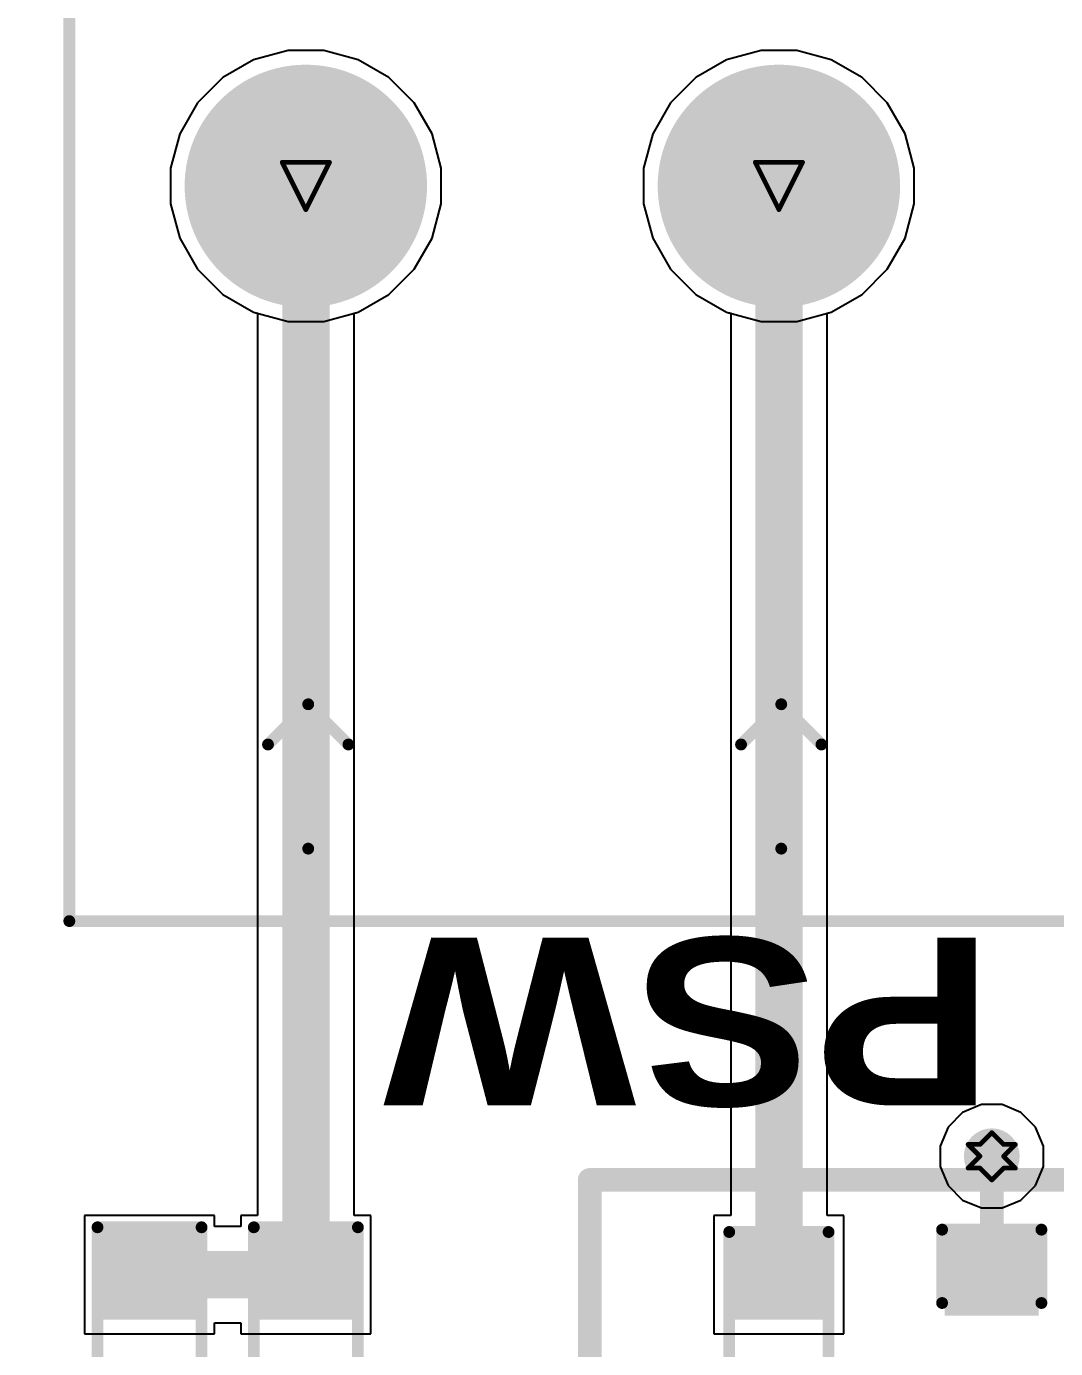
# Model space of a CAD drawing. Header units: inches. Extents: x 24 to 500, y 68 to 269.
# Drawn here: x 262.18 to 273.23, y 161.13 to 175.32 of the extents above; entities that cross this region are included whole.
import ezdxf

# ---------------------------------------------------------------- set-up
doc = ezdxf.new("R2010")
doc.units = ezdxf.units.IN
for name, color, linetype in [('Bottom Layer', 5, 'Continuous'), ('Bottom Solder', 6, 'Continuous'), ('Drill Drawing', 1, 'Continuous'), ('Layer 1', 16, 'Continuous'), ('Layer 2', 76, 'Continuous'), ('Multi-Layer', 9, 'Continuous'), ('Pad Holes', 156, 'Continuous'), ('Top Layer', 1, 'Continuous'), ('Top Overlay', 2, 'Continuous'), ('Top Paste', 8, 'Continuous'), ('Top Solder', 216, 'Continuous'), ('Via Holes', 16, 'Continuous')]:
    doc.layers.add(name, color=color, linetype=linetype)
doc.styles.add('Arial Black_Bold', font='', dxfattribs={"height": 0.2})
doc.styles.get('Arial Black_Bold').set_extended_font_data('Arial Black', bold=True)

# ---------------------------------------------------------------- blocks, each defined once
blk = doc.blocks.new('S______B______82')
at = {"layer": 'Top Layer'}
for points in [[(-1.14299238, -0.44447968), (-1.14299238, 0.4445203199999999), (-0.3809923800000001, 0.4445203200000001), (-0.3809923799999999, -0.4444796799999999)], [(0.3810127000000001, -0.44447968), (0.3810126999999999, 0.4445203199999999), (1.1430127, 0.4445203200000001), (1.1430127, -0.4444796799999999)]]:
    blk.add_hatch(color=1, dxfattribs=at).paths.add_polyline_path(points)
at = {"layer": 'Top Paste'}
for points in [[(-1.14299238, -0.44447968), (-1.14299238, 0.4445203199999999), (-0.3809923800000001, 0.4445203200000001), (-0.3809923799999999, -0.4444796799999999)], [(0.3810127000000001, -0.44447968), (0.3810126999999999, 0.4445203199999999), (1.1430127, 0.4445203200000001), (1.1430127, -0.4444796799999999)]]:
    blk.add_hatch(color=8, dxfattribs=at).paths.add_polyline_path(points)
at = {"layer": 'Top Solder'}
for points in [[(-1.24459238, -0.5460796800000001), (-1.24459238, 0.5461203199999999), (-0.2793923800000001, 0.5461203200000001), (-0.2793923799999999, -0.5460796799999998)], [(0.2794127000000001, -0.5460796800000001), (0.2794126999999999, 0.5461203199999999), (1.2446127, 0.5461203200000001), (1.2446127, -0.5460796799999998)]]:
    blk.add_hatch(color=216, dxfattribs=at).paths.add_polyline_path(points)
at = {"layer": 'Top Overlay'}
for points in [[(1.27000762, 0.55882032, 0.127, 0.127, 0), (-1.2699873, 0.55882032, 0.127, 0.127, 0)], [(-1.2699873, -0.55877968, 0.127, 0.127, 0), (-1.2699873, 0.55882032, 0.127, 0.127, 0)], [(1.27000762, -0.55877968, 0.127, 0.127, 0), (1.27000762, 0.55882032, 0.127, 0.127, 0)], [(1.27000762, -0.55877968, 0.127, 0.127, 0), (-1.2699873, -0.55877968, 0.127, 0.127, 0)]]:
    blk.add_lwpolyline(points, format="xyseb", dxfattribs=at)
for points in [[(-1.3017373, 0.55882032, 0.0635, 0.0635, 1), (-1.2382373, 0.55882032, 0.0635, 0.0635, 1)], [(-1.3017373, 0.55882032, 0.0635, 0.0635, 1), (-1.2382373, 0.55882032, 0.0635, 0.0635, 1)], [(1.23825762, 0.55882032, 0.0635, 0.0635, 1), (1.30175762, 0.55882032, 0.0635, 0.0635, 1)], [(1.23825762, 0.55882032, 0.0635, 0.0635, 1), (1.30175762, 0.55882032, 0.0635, 0.0635, 1)], [(-1.3017373, -0.55877968, 0.0635, 0.0635, 1), (-1.2382373, -0.55877968, 0.0635, 0.0635, 1)], [(-1.3017373, -0.55877968, 0.0635, 0.0635, 1), (-1.2382373, -0.55877968, 0.0635, 0.0635, 1)], [(1.23825762, -0.55877968, 0.0635, 0.0635, 1), (1.30175762, -0.55877968, 0.0635, 0.0635, 1)], [(1.23825762, -0.55877968, 0.0635, 0.0635, 1), (1.30175762, -0.55877968, 0.0635, 0.0635, 1)]]:
    blk.add_lwpolyline(points, format="xyseb", close=True, dxfattribs=at)
blk = doc.blocks.new('S______B______84')
at = {"layer": 'Top Layer'}
for points in [[(-1.14299238, -0.44447968), (-1.14299238, 0.4445203199999999), (-0.3809923800000001, 0.4445203200000001), (-0.3809923799999999, -0.4444796799999999)], [(0.38101016, -0.44447968), (0.3810101599999999, 0.4445203199999999), (1.14301016, 0.4445203200000001), (1.14301016, -0.4444796799999999)]]:
    blk.add_hatch(color=1, dxfattribs=at).paths.add_polyline_path(points)
at = {"layer": 'Top Paste'}
for points in [[(-1.14299238, -0.44447968), (-1.14299238, 0.4445203199999999), (-0.3809923800000001, 0.4445203200000001), (-0.3809923799999999, -0.4444796799999999)], [(0.38101016, -0.44447968), (0.3810101599999999, 0.4445203199999999), (1.14301016, 0.4445203200000001), (1.14301016, -0.4444796799999999)]]:
    blk.add_hatch(color=8, dxfattribs=at).paths.add_polyline_path(points)
at = {"layer": 'Top Solder'}
for points in [[(-1.24459238, -0.5460796800000001), (-1.24459238, 0.5461203199999999), (-0.2793923800000001, 0.5461203200000001), (-0.2793923799999999, -0.5460796799999998)], [(0.27941016, -0.5460796800000001), (0.2794101599999999, 0.5461203199999999), (1.24461016, 0.5461203200000001), (1.24461016, -0.5460796799999998)]]:
    blk.add_hatch(color=216, dxfattribs=at).paths.add_polyline_path(points)
at = {"layer": 'Top Overlay'}
for points in [[(1.27000762, 0.55882032, 0.127, 0.127, 0), (-1.26998984, 0.55882032, 0.127, 0.127, 0)], [(-1.26998984, -0.55877968, 0.127, 0.127, 0), (-1.26998984, 0.55882032, 0.127, 0.127, 0)], [(1.27000762, -0.55877968, 0.127, 0.127, 0), (1.27000762, 0.55882032, 0.127, 0.127, 0)], [(1.27000762, -0.55877968, 0.127, 0.127, 0), (-1.26998984, -0.55877968, 0.127, 0.127, 0)]]:
    blk.add_lwpolyline(points, format="xyseb", dxfattribs=at)
for points in [[(-1.30173984, 0.55882032, 0.0635, 0.0635, 1), (-1.23823984, 0.55882032, 0.0635, 0.0635, 1)], [(-1.30173984, 0.55882032, 0.0635, 0.0635, 1), (-1.23823984, 0.55882032, 0.0635, 0.0635, 1)], [(1.23825762, 0.55882032, 0.0635, 0.0635, 1), (1.30175762, 0.55882032, 0.0635, 0.0635, 1)], [(1.23825762, 0.55882032, 0.0635, 0.0635, 1), (1.30175762, 0.55882032, 0.0635, 0.0635, 1)], [(-1.30173984, -0.55877968, 0.0635, 0.0635, 1), (-1.23823984, -0.55877968, 0.0635, 0.0635, 1)], [(-1.30173984, -0.55877968, 0.0635, 0.0635, 1), (-1.23823984, -0.55877968, 0.0635, 0.0635, 1)], [(1.23825762, -0.55877968, 0.0635, 0.0635, 1), (1.30175762, -0.55877968, 0.0635, 0.0635, 1)], [(1.23825762, -0.55877968, 0.0635, 0.0635, 1), (1.30175762, -0.55877968, 0.0635, 0.0635, 1)]]:
    blk.add_lwpolyline(points, format="xyseb", close=True, dxfattribs=at)
blk = doc.blocks.new('R___0603_125')
at = {"layer": 'Top Layer'}
for points in [[(-0.38101016, 0.4444822199999999), (-0.38101016, -0.44451778), (-1.14301016, -0.44451778), (-1.14301016, 0.4444822199999999)], [(1.14298984, 0.4444822199999999), (1.14298984, -0.44451778), (0.38098984, -0.44451778), (0.38098984, 0.4444822199999999)]]:
    blk.add_hatch(color=1, dxfattribs=at).paths.add_polyline_path(points)
at = {"layer": 'Top Paste'}
for points in [[(-0.38101016, 0.4444822199999999), (-0.38101016, -0.44451778), (-1.14301016, -0.44451778), (-1.14301016, 0.4444822199999999)], [(1.14298984, 0.4444822199999999), (1.14298984, -0.44451778), (0.38098984, -0.44451778), (0.38098984, 0.4444822199999999)]]:
    blk.add_hatch(color=8, dxfattribs=at).paths.add_polyline_path(points)
at = {"layer": 'Top Solder'}
for points in [[(-0.27941016, 0.54608222), (-0.27941016, -0.54611778), (-1.24461016, -0.54611778), (-1.24461016, 0.54608222)], [(1.24458984, 0.54608222), (1.24458984, -0.54611778), (0.27938984, -0.54611778), (0.27938984, 0.54608222)]]:
    blk.add_hatch(color=216, dxfattribs=at).paths.add_polyline_path(points)
at = {"layer": 'Top Overlay'}
for points in [[(-1.21921016, 0.5333796799999999, 0.127, 0.127, 0), (-1.21921016, -0.53342032, 0.127, 0.127, 0)], [(-1.21921016, 0.5333796799999999, 0.127, 0.127, 0), (1.2191873, 0.5333771399999999, 0.127, 0.127, 0)], [(1.2191873, 0.5333771399999999, 0.127, 0.127, 0), (1.21918984, -0.53342032, 0.127, 0.127, 0)], [(-1.21921016, -0.53342032, 0.127, 0.127, 0), (1.21918984, -0.53342032, 0.127, 0.127, 0)]]:
    blk.add_lwpolyline(points, format="xyseb", dxfattribs=at)
for points in [[(-1.25096016, 0.5333796799999999, 0.0635, 0.0635, 1), (-1.18746016, 0.5333796799999999, 0.0635, 0.0635, 1)], [(-1.25096016, 0.5333796799999999, 0.0635, 0.0635, 1), (-1.18746016, 0.5333796799999999, 0.0635, 0.0635, 1)], [(1.1874373, 0.5333771399999999, 0.0635, 0.0635, 1), (1.2509373, 0.5333771399999999, 0.0635, 0.0635, 1)], [(1.1874373, 0.5333771399999999, 0.0635, 0.0635, 1), (1.2509373, 0.5333771399999999, 0.0635, 0.0635, 1)], [(-1.25096016, -0.53342032, 0.0635, 0.0635, 1), (-1.18746016, -0.53342032, 0.0635, 0.0635, 1)], [(-1.25096016, -0.53342032, 0.0635, 0.0635, 1), (-1.18746016, -0.53342032, 0.0635, 0.0635, 1)], [(1.18743984, -0.53342032, 0.0635, 0.0635, 1), (1.25093984, -0.53342032, 0.0635, 0.0635, 1)], [(1.18743984, -0.53342032, 0.0635, 0.0635, 1), (1.25093984, -0.53342032, 0.0635, 0.0635, 1)]]:
    blk.add_lwpolyline(points, format="xyseb", close=True, dxfattribs=at)
blk = doc.blocks.new('TB008A_508_04BE_185')
at = {"layer": 'Bottom Layer'}
blk.add_hatch(color=5, dxfattribs=at).paths.add_polyline_path([(-1.20000014, 1.20000014), (1.20000014, 1.20000014), (1.20000014, -1.20000014), (-1.20000014, -1.20000014)])
h = blk.add_hatch(color=5, dxfattribs=at)
edge = h.paths.add_edge_path()
edge.add_arc((5.07999746, 0), 1.20000014, 0, 360)
h = blk.add_hatch(color=5, dxfattribs=at)
edge = h.paths.add_edge_path()
edge.add_arc((10.16, 0), 1.20000014, 0, 360)
h = blk.add_hatch(color=5, dxfattribs=at)
edge = h.paths.add_edge_path()
edge.add_arc((15.24000254, 0), 1.20000014, 0, 360)
at = {"layer": 'Bottom Solder'}
blk.add_hatch(color=6, dxfattribs=at).paths.add_polyline_path([(-1.30160014, 1.30160014), (1.30160014, 1.30160014), (1.30160014, -1.30160014), (-1.30160014, -1.30160014)])
h = blk.add_hatch(color=6, dxfattribs=at)
edge = h.paths.add_edge_path()
edge.add_arc((5.07999746, 0), 1.30160014, 0, 360)
h = blk.add_hatch(color=6, dxfattribs=at)
edge = h.paths.add_edge_path()
edge.add_arc((10.16, 0), 1.30160014, 0, 360)
h = blk.add_hatch(color=6, dxfattribs=at)
edge = h.paths.add_edge_path()
edge.add_arc((15.24000254, 0), 1.30160014, 0, 360)
at = {"layer": 'Layer 1'}
h = blk.add_hatch(color=16, dxfattribs=at)
edge = h.paths.add_edge_path()
edge.add_arc((0, 0), 1.20000014, 0, 360)
h = blk.add_hatch(color=16, dxfattribs=at)
edge = h.paths.add_edge_path()
edge.add_arc((5.07999746, 0), 1.20000014, 0, 360)
h = blk.add_hatch(color=16, dxfattribs=at)
edge = h.paths.add_edge_path()
edge.add_arc((10.16, 0), 1.20000014, 0, 360)
h = blk.add_hatch(color=16, dxfattribs=at)
edge = h.paths.add_edge_path()
edge.add_arc((15.24000254, 0), 1.20000014, 0, 360)
at = {"layer": 'Layer 2'}
h = blk.add_hatch(color=76, dxfattribs=at)
edge = h.paths.add_edge_path()
edge.add_arc((0, 0), 1.20000014, 0, 360)
h = blk.add_hatch(color=76, dxfattribs=at)
edge = h.paths.add_edge_path()
edge.add_arc((5.07999746, 0), 1.20000014, 0, 360)
h = blk.add_hatch(color=76, dxfattribs=at)
edge = h.paths.add_edge_path()
edge.add_arc((10.16, 0), 1.20000014, 0, 360)
h = blk.add_hatch(color=76, dxfattribs=at)
edge = h.paths.add_edge_path()
edge.add_arc((15.24000254, 0), 1.20000014, 0, 360)
at = {"layer": 'Multi-Layer'}
h = blk.add_hatch(color=9, dxfattribs=at)
edge = h.paths.add_edge_path()
edge.add_arc((5.07999746, 0), 1.20000014, 0, 360)
h = blk.add_hatch(color=9, dxfattribs=at)
edge = h.paths.add_edge_path()
edge.add_arc((10.16, 0), 1.20000014, 0, 360)
h = blk.add_hatch(color=9, dxfattribs=at)
edge = h.paths.add_edge_path()
edge.add_arc((15.24000254, 0), 1.20000014, 0, 360)
at = {"layer": 'Pad Holes'}
h = blk.add_hatch(color=7, dxfattribs=at)
edge = h.paths.add_edge_path()
edge.add_arc((0, 0), 0.7999984, 0, 360)
h = blk.add_hatch(color=7, dxfattribs=at)
edge = h.paths.add_edge_path()
edge.add_arc((5.07999746, 0), 0.7999984, 0, 360)
h = blk.add_hatch(color=7, dxfattribs=at)
edge = h.paths.add_edge_path()
edge.add_arc((10.16, 0), 0.7999984, 0, 360)
h = blk.add_hatch(color=7, dxfattribs=at)
edge = h.paths.add_edge_path()
edge.add_arc((15.24000254, 0), 0.7999984, 0, 360)
at = {"layer": 'Top Layer'}
blk.add_hatch(color=1, dxfattribs=at).paths.add_polyline_path([(-1.20000014, 1.20000014), (1.20000014, 1.20000014), (1.20000014, -1.20000014), (-1.20000014, -1.20000014)])
h = blk.add_hatch(color=1, dxfattribs=at)
edge = h.paths.add_edge_path()
edge.add_arc((5.07999746, 0), 1.20000014, 0, 360)
h = blk.add_hatch(color=1, dxfattribs=at)
edge = h.paths.add_edge_path()
edge.add_arc((10.16, 0), 1.20000014, 0, 360)
h = blk.add_hatch(color=1, dxfattribs=at)
edge = h.paths.add_edge_path()
edge.add_arc((15.24000254, 0), 1.20000014, 0, 360)
at = {"layer": 'Top Solder'}
blk.add_hatch(color=216, dxfattribs=at).paths.add_polyline_path([(-1.30160014, 1.30160014), (1.30160014, 1.30160014), (1.30160014, -1.30160014), (-1.30160014, -1.30160014)])
h = blk.add_hatch(color=216, dxfattribs=at)
edge = h.paths.add_edge_path()
edge.add_arc((5.07999746, 0), 1.30160014, 0, 360)
h = blk.add_hatch(color=216, dxfattribs=at)
edge = h.paths.add_edge_path()
edge.add_arc((10.16, 0), 1.30160014, 0, 360)
h = blk.add_hatch(color=216, dxfattribs=at)
edge = h.paths.add_edge_path()
edge.add_arc((15.24000254, 0), 1.30160014, 0, 360)
at = {"layer": 'Top Overlay'}
for points in [[(-2.54, 7.88999946, 0.127, 0.127, 0), (-2.54, -6.000000699999999, 0.127, 0.127, 0)], [(17.78, 7.88999946, 0.127, 0.127, 0), (-2.54, 7.88999946, 0.127, 0.127, 0)], [(17.78, 7.88999946, 0.127, 0.127, 0), (17.78, -6.000000699999999, 0.127, 0.127, 0)], [(-0.0254, 7.112, 0.127, 0.127, 0), (-0.0254, 5.5626, 0.127, 0.127, 0)], [(5.0292, 7.1374, 0.127, 0.127, 0), (5.0292, 5.588, 0.127, 0.127, 0)], [(10.1346, 7.112, 0.127, 0.127, 0), (10.1346, 5.5626, 0.127, 0.127, 0)], [(15.2146, 7.11199746, 0.127, 0.127, 0), (15.2146, 5.5626, 0.127, 0.127, 0)], [(-0.0254, 5.5626, 0.127, 0.127, 0), (-0.4571999999999999, 5.9944, 0.127, 0.127, 0)], [(0.4064, 5.9944, 0.127, 0.127, 0), (-0.0254, 5.5626, 0.127, 0.127, 0)], [(5.0292, 5.588, 0.127, 0.127, 0), (4.597399999999999, 6.019799999999999, 0.127, 0.127, 0)], [(5.460999999999999, 6.01980254, 0.127, 0.127, 0), (5.0292, 5.588, 0.127, 0.127, 0)], [(10.1346, 5.5626, 0.127, 0.127, 0), (9.7028, 5.9944, 0.127, 0.127, 0)], [(10.5664, 5.9944, 0.127, 0.127, 0), (10.1346, 5.5626, 0.127, 0.127, 0)], [(15.2146, 5.5626, 0.127, 0.127, 0), (14.7828, 5.9944, 0.127, 0.127, 0)], [(15.6464, 5.9944, 0.127, 0.127, 0), (15.2146, 5.5626, 0.127, 0.127, 0)], [(17.78, -6.000000699999999, 0.127, 0.127, 0), (-2.54, -6.000000699999999, 0.127, 0.127, 0)]]:
    blk.add_lwpolyline(points, format="xyseb", dxfattribs=at)
for points in [[(-2.57175, 7.88999946, 0.0635, 0.0635, 1), (-2.50825, 7.88999946, 0.0635, 0.0635, 1)], [(-2.57175, 7.88999946, 0.0635, 0.0635, 1), (-2.50825, 7.88999946, 0.0635, 0.0635, 1)], [(17.74825, 7.88999946, 0.0635, 0.0635, 1), (17.81175, 7.88999946, 0.0635, 0.0635, 1)], [(17.74825, 7.88999946, 0.0635, 0.0635, 1), (17.81175, 7.88999946, 0.0635, 0.0635, 1)], [(-0.05714999999999999, 7.112, 0.0635, 0.0635, 1), (0.00635, 7.112, 0.0635, 0.0635, 1)], [(4.99745, 7.1374, 0.0635, 0.0635, 1), (5.06095, 7.1374, 0.0635, 0.0635, 1)], [(10.10285, 7.112, 0.0635, 0.0635, 1), (10.16635, 7.112, 0.0635, 0.0635, 1)], [(15.18285, 7.11199746, 0.0635, 0.0635, 1), (15.24635, 7.11199746, 0.0635, 0.0635, 1)], [(-0.4889499999999999, 5.9944, 0.0635, 0.0635, 1), (-0.42545, 5.9944, 0.0635, 0.0635, 1)], [(0.37465, 5.9944, 0.0635, 0.0635, 1), (0.43815, 5.9944, 0.0635, 0.0635, 1)], [(4.56565, 6.019799999999999, 0.0635, 0.0635, 1), (4.629149999999999, 6.019799999999999, 0.0635, 0.0635, 1)], [(5.42925, 6.01980254, 0.0635, 0.0635, 1), (5.49275, 6.01980254, 0.0635, 0.0635, 1)], [(9.67105, 5.9944, 0.0635, 0.0635, 1), (9.734549999999999, 5.9944, 0.0635, 0.0635, 1)], [(10.53465, 5.9944, 0.0635, 0.0635, 1), (10.59815, 5.9944, 0.0635, 0.0635, 1)], [(14.75105, 5.9944, 0.0635, 0.0635, 1), (14.81455, 5.9944, 0.0635, 0.0635, 1)], [(15.61465, 5.9944, 0.0635, 0.0635, 1), (15.67815, 5.9944, 0.0635, 0.0635, 1)], [(-0.05714999999999999, 5.5626, 0.0635, 0.0635, 1), (0.00635, 5.5626, 0.0635, 0.0635, 1)], [(-0.05714999999999999, 5.5626, 0.0635, 0.0635, 1), (0.00635, 5.5626, 0.0635, 0.0635, 1)], [(-0.05714999999999999, 5.5626, 0.0635, 0.0635, 1), (0.00635, 5.5626, 0.0635, 0.0635, 1)], [(4.99745, 5.588, 0.0635, 0.0635, 1), (5.06095, 5.588, 0.0635, 0.0635, 1)], [(4.99745, 5.588, 0.0635, 0.0635, 1), (5.06095, 5.588, 0.0635, 0.0635, 1)], [(4.99745, 5.588, 0.0635, 0.0635, 1), (5.06095, 5.588, 0.0635, 0.0635, 1)], [(10.10285, 5.5626, 0.0635, 0.0635, 1), (10.16635, 5.5626, 0.0635, 0.0635, 1)], [(10.10285, 5.5626, 0.0635, 0.0635, 1), (10.16635, 5.5626, 0.0635, 0.0635, 1)], [(10.10285, 5.5626, 0.0635, 0.0635, 1), (10.16635, 5.5626, 0.0635, 0.0635, 1)], [(15.18285, 5.5626, 0.0635, 0.0635, 1), (15.24635, 5.5626, 0.0635, 0.0635, 1)], [(15.18285, 5.5626, 0.0635, 0.0635, 1), (15.24635, 5.5626, 0.0635, 0.0635, 1)], [(15.18285, 5.5626, 0.0635, 0.0635, 1), (15.24635, 5.5626, 0.0635, 0.0635, 1)], [(-2.57175, -6.000000699999999, 0.0635, 0.0635, 1), (-2.50825, -6.000000699999999, 0.0635, 0.0635, 1)], [(-2.57175, -6.000000699999999, 0.0635, 0.0635, 1), (-2.50825, -6.000000699999999, 0.0635, 0.0635, 1)], [(17.74825, -6.000000699999999, 0.0635, 0.0635, 1), (17.81175, -6.000000699999999, 0.0635, 0.0635, 1)], [(17.74825, -6.000000699999999, 0.0635, 0.0635, 1), (17.81175, -6.000000699999999, 0.0635, 0.0635, 1)]]:
    blk.add_lwpolyline(points, format="xyseb", close=True, dxfattribs=at)
blk = doc.blocks.new('C___0603_240')
at = {"layer": 'Top Layer'}
for points in [[(-0.38097968, 0.4444847599999999), (-0.38097968, -0.44451524), (-1.14297968, -0.44451524), (-1.14297968, 0.4444847599999999)], [(1.14302032, 0.4444847599999999), (1.14302032, -0.44451524), (0.38102032, -0.44451524), (0.38102032, 0.4444847599999999)]]:
    blk.add_hatch(color=1, dxfattribs=at).paths.add_polyline_path(points)
at = {"layer": 'Top Paste'}
for points in [[(-0.38097968, 0.4444847599999999), (-0.38097968, -0.44451524), (-1.14297968, -0.44451524), (-1.14297968, 0.4444847599999999)], [(1.14302032, 0.4444847599999999), (1.14302032, -0.44451524), (0.38102032, -0.44451524), (0.38102032, 0.4444847599999999)]]:
    blk.add_hatch(color=8, dxfattribs=at).paths.add_polyline_path(points)
at = {"layer": 'Top Solder'}
for points in [[(-0.3209798, 0.5044846399999999), (-0.3209798, -0.50451512), (-1.20297956, -0.50451512), (-1.20297956, 0.5044846399999999)], [(1.2030202, 0.5044846399999999), (1.2030202, -0.50451512), (0.32102044, -0.50451512), (0.32102044, 0.5044846399999999)]]:
    blk.add_hatch(color=216, dxfattribs=at).paths.add_polyline_path(points)
at = {"layer": 'Top Overlay'}
for points in [[(-1.24457714, 0.53338476, 0.127, 0.127, 0), (-1.24457714, -0.53341524, 0.127, 0.127, 0)], [(-1.24457714, 0.53338476, 0.127, 0.127, 0), (-0.45717968, 0.53338476, 0.127, 0.127, 0)], [(0.45722032, 0.53338476, 0.127, 0.127, 0), (1.24462032, 0.53338476, 0.127, 0.127, 0)], [(1.24462032, 0.53338476, 0.127, 0.127, 0), (1.24462032, -0.53341524, 0.127, 0.127, 0)], [(-0.45718222, -0.5334127, 0.127, 0.127, 0), (-1.24457714, -0.53341524, 0.127, 0.127, 0)], [(0.45722032, -0.53341524, 0.127, 0.127, 0), (1.24462032, -0.53341524, 0.127, 0.127, 0)]]:
    blk.add_lwpolyline(points, format="xyseb", dxfattribs=at)
for points in [[(-1.27632714, 0.53338476, 0.0635, 0.0635, 1), (-1.21282714, 0.53338476, 0.0635, 0.0635, 1)], [(-1.27632714, 0.53338476, 0.0635, 0.0635, 1), (-1.21282714, 0.53338476, 0.0635, 0.0635, 1)], [(-0.48892968, 0.53338476, 0.0635, 0.0635, 1), (-0.4254296799999999, 0.53338476, 0.0635, 0.0635, 1)], [(0.42547032, 0.53338476, 0.0635, 0.0635, 1), (0.48897032, 0.53338476, 0.0635, 0.0635, 1)], [(1.21287032, 0.53338476, 0.0635, 0.0635, 1), (1.27637032, 0.53338476, 0.0635, 0.0635, 1)], [(1.21287032, 0.53338476, 0.0635, 0.0635, 1), (1.27637032, 0.53338476, 0.0635, 0.0635, 1)], [(-1.27632714, -0.53341524, 0.0635, 0.0635, 1), (-1.21282714, -0.53341524, 0.0635, 0.0635, 1)], [(-1.27632714, -0.53341524, 0.0635, 0.0635, 1), (-1.21282714, -0.53341524, 0.0635, 0.0635, 1)], [(-0.48893222, -0.5334127, 0.0635, 0.0635, 1), (-0.42543222, -0.5334127, 0.0635, 0.0635, 1)], [(0.42547032, -0.53341524, 0.0635, 0.0635, 1), (0.48897032, -0.53341524, 0.0635, 0.0635, 1)], [(1.21287032, -0.53341524, 0.0635, 0.0635, 1), (1.27637032, -0.53341524, 0.0635, 0.0635, 1)], [(1.21287032, -0.53341524, 0.0635, 0.0635, 1), (1.27637032, -0.53341524, 0.0635, 0.0635, 1)]]:
    blk.add_lwpolyline(points, format="xyseb", close=True, dxfattribs=at)

msp = doc.modelspace()

# ---------------------------------------------------------------- hatches: boundary and pattern name
at = {"layer": 'Bottom Layer'}
h = msp.add_hatch(color=5, dxfattribs=at)
edge = h.paths.add_edge_path()
edge.add_arc((272.54197968, 163.195), 0.2999994, 0, 360)
at = {"layer": 'Layer 1'}
h = msp.add_hatch(color=16, dxfattribs=at)
edge = h.paths.add_edge_path()
edge.add_arc((272.54197968, 163.195), 0.2999994, 0, 360)
at = {"layer": 'Layer 2'}
h = msp.add_hatch(color=76, dxfattribs=at)
edge = h.paths.add_edge_path()
edge.add_arc((272.54197968, 163.195), 0.2999994, 0, 360)
at = {"layer": 'Top Layer'}
h = msp.add_hatch(color=1, dxfattribs=at)
edge = h.paths.add_edge_path()
edge.add_arc((272.54197968, 163.195), 0.2999994, 0, 360)
at = {"layer": 'Via Holes'}
h = msp.add_hatch(color=7, dxfattribs=at)
edge = h.paths.add_edge_path()
edge.add_arc((272.54197968, 163.195), 0.1499997, 0, 360)

# ---------------------------------------------------------------- linework, layer by layer
at = {"layer": 'Bottom Layer'}
for p, q in [((264.61477684, 174.9639122), (264.28322302, 174.77249018)), ((264.98457798, 175.06300014), (264.61477684, 174.9639122)), ((265.36742202, 175.06300014), (264.98457798, 175.06300014)), ((265.73722316, 174.9639122), (265.36742202, 175.06300014)), ((266.06877698, 174.77249018), (265.73722316, 174.9639122)), ((269.69477938, 174.9639122), (269.36322556, 174.77249018)), ((270.06458052, 175.06300014), (269.69477938, 174.9639122)), ((270.44742456, 175.06300014), (270.06458052, 175.06300014)), ((270.8172257, 174.9639122), (270.44742456, 175.06300014)), ((271.14877952, 174.77249018), (270.8172257, 174.9639122)), ((264.28322302, 174.77249018), (264.01250982, 174.50177698)), ((266.33949018, 174.50177698), (266.06877698, 174.77249018)), ((269.36322556, 174.77249018), (269.09251236, 174.50177698)), ((271.41949272, 174.50177698), (271.14877952, 174.77249018)), ((264.01250982, 174.50177698), (263.8210878, 174.17022316)), ((266.5309122, 174.17022316), (266.33949018, 174.50177698)), ((269.09251236, 174.50177698), (268.90109034, 174.17022316)), ((271.61091474, 174.17022316), (271.41949272, 174.50177698)), ((263.8210878, 174.17022316), (263.72199986, 173.80042202)), ((266.63000014, 173.80042202), (266.5309122, 174.17022316)), ((268.90109034, 174.17022316), (268.8020024, 173.80042202)), ((271.71000268, 173.80042202), (271.61091474, 174.17022316)), ((263.72199986, 173.80042202), (263.72199986, 173.41757798)), ((266.63000014, 173.41757798), (266.63000014, 173.80042202)), ((268.8020024, 173.80042202), (268.8020024, 173.41757798)), ((271.71000268, 173.41757798), (271.71000268, 173.80042202)), ((263.72199986, 173.41757798), (263.8210878, 173.04777684)), ((266.5309122, 173.04777684), (266.63000014, 173.41757798)), ((268.8020024, 173.41757798), (268.90109034, 173.04777684)), ((271.61091474, 173.04777684), (271.71000268, 173.41757798)), ((263.8210878, 173.04777684), (264.01250982, 172.71622302)), ((266.33949018, 172.71622302), (266.5309122, 173.04777684)), ((268.90109034, 173.04777684), (269.09251236, 172.71622302)), ((271.41949272, 172.71622302), (271.61091474, 173.04777684)), ((264.01250982, 172.71622302), (264.28322302, 172.44550982)), ((266.06877698, 172.44550982), (266.33949018, 172.71622302)), ((269.09251236, 172.71622302), (269.36322556, 172.44550982)), ((271.14877952, 172.44550982), (271.41949272, 172.71622302)), ((264.28322302, 172.44550982), (264.61477684, 172.2540878)), ((265.73722316, 172.2540878), (266.06877698, 172.44550982)), ((269.36322556, 172.44550982), (269.69477938, 172.2540878)), ((270.8172257, 172.2540878), (271.14877952, 172.44550982)), ((264.61477684, 172.2540878), (264.98457798, 172.15499986)), ((264.98457798, 172.15499986), (265.36742202, 172.15499986)), ((265.36742202, 172.15499986), (265.73722316, 172.2540878)), ((269.69477938, 172.2540878), (270.06458052, 172.15499986)), ((270.06458052, 172.15499986), (270.44742456, 172.15499986)), ((270.44742456, 172.15499986), (270.8172257, 172.2540878))]:
    msp.add_line(p, q, dxfattribs=at)
at = {"layer": 'Drill Drawing'}
for points in [[(264.922, 173.863, 0.0508, 0.0508, 0), (265.4299999999999, 173.863, 0.0508, 0.0508, 0)], [(264.922, 173.863, 0.0508, 0.0508, 0), (265.176, 173.355, 0.0508, 0.0508, 0)], [(265.176, 173.355, 0.0508, 0.0508, 0), (265.4299999999999, 173.863, 0.0508, 0.0508, 0)], [(270.00200254, 173.863, 0.0508, 0.0508, 0), (270.51000254, 173.863, 0.0508, 0.0508, 0)], [(270.00200254, 173.863, 0.0508, 0.0508, 0), (270.25600254, 173.355, 0.0508, 0.0508, 0)], [(270.25600254, 173.355, 0.0508, 0.0508, 0), (270.51000254, 173.863, 0.0508, 0.0508, 0)], [(272.41497968, 163.322, 0.0508, 0.0508, 0), (272.54197968, 163.449, 0.0508, 0.0508, 0)], [(272.54197968, 163.449, 0.0508, 0.0508, 0), (272.66897968, 163.322, 0.0508, 0.0508, 0)], [(272.28797968, 163.322, 0.0508, 0.0508, 0), (272.41497968, 163.195, 0.0508, 0.0508, 0)], [(272.28797968, 163.322, 0.0508, 0.0508, 0), (272.41497968, 163.322, 0.0508, 0.0508, 0)], [(272.66897968, 163.322, 0.0508, 0.0508, 0), (272.79597968, 163.322, 0.0508, 0.0508, 0)], [(272.66897968, 163.195, 0.0508, 0.0508, 0), (272.79597968, 163.322, 0.0508, 0.0508, 0)], [(272.28797968, 163.068, 0.0508, 0.0508, 0), (272.41497968, 163.195, 0.0508, 0.0508, 0)], [(272.66897968, 163.195, 0.0508, 0.0508, 0), (272.79597968, 163.068, 0.0508, 0.0508, 0)], [(272.28797968, 163.068, 0.0508, 0.0508, 0), (272.41497968, 163.068, 0.0508, 0.0508, 0)], [(272.41497968, 163.068, 0.0508, 0.0508, 0), (272.54197968, 162.941, 0.0508, 0.0508, 0)], [(272.54197968, 162.941, 0.0508, 0.0508, 0), (272.66897968, 163.068, 0.0508, 0.0508, 0)], [(272.66897968, 163.068, 0.0508, 0.0508, 0), (272.79597968, 163.068, 0.0508, 0.0508, 0)]]:
    msp.add_lwpolyline(points, format="xyseb", dxfattribs=at)
for points in [[(264.9093, 173.863, 0.0254, 0.0254, 1), (264.9347, 173.863, 0.0254, 0.0254, 1)], [(264.9093, 173.863, 0.0254, 0.0254, 1), (264.9347, 173.863, 0.0254, 0.0254, 1)], [(265.4173, 173.863, 0.0254, 0.0254, 1), (265.4427, 173.863, 0.0254, 0.0254, 1)], [(265.4173, 173.863, 0.0254, 0.0254, 1), (265.4427, 173.863, 0.0254, 0.0254, 1)], [(269.98930254, 173.863, 0.0254, 0.0254, 1), (270.01470254, 173.863, 0.0254, 0.0254, 1)], [(269.98930254, 173.863, 0.0254, 0.0254, 1), (270.01470254, 173.863, 0.0254, 0.0254, 1)], [(270.49730254, 173.863, 0.0254, 0.0254, 1), (270.52270254, 173.863, 0.0254, 0.0254, 1)], [(270.49730254, 173.863, 0.0254, 0.0254, 1), (270.52270254, 173.863, 0.0254, 0.0254, 1)], [(265.1633, 173.355, 0.0254, 0.0254, 1), (265.1887, 173.355, 0.0254, 0.0254, 1)], [(265.1633, 173.355, 0.0254, 0.0254, 1), (265.1887, 173.355, 0.0254, 0.0254, 1)], [(270.2433025399999, 173.355, 0.0254, 0.0254, 1), (270.26870254, 173.355, 0.0254, 0.0254, 1)], [(270.2433025399999, 173.355, 0.0254, 0.0254, 1), (270.26870254, 173.355, 0.0254, 0.0254, 1)], [(272.5292796799999, 163.449, 0.0254, 0.0254, 1), (272.55467968, 163.449, 0.0254, 0.0254, 1)], [(272.5292796799999, 163.449, 0.0254, 0.0254, 1), (272.55467968, 163.449, 0.0254, 0.0254, 1)], [(272.27527968, 163.322, 0.0254, 0.0254, 1), (272.30067968, 163.322, 0.0254, 0.0254, 1)], [(272.27527968, 163.322, 0.0254, 0.0254, 1), (272.30067968, 163.322, 0.0254, 0.0254, 1)], [(272.40227968, 163.322, 0.0254, 0.0254, 1), (272.42767968, 163.322, 0.0254, 0.0254, 1)], [(272.40227968, 163.322, 0.0254, 0.0254, 1), (272.42767968, 163.322, 0.0254, 0.0254, 1)], [(272.65627968, 163.322, 0.0254, 0.0254, 1), (272.68167968, 163.322, 0.0254, 0.0254, 1)], [(272.65627968, 163.322, 0.0254, 0.0254, 1), (272.68167968, 163.322, 0.0254, 0.0254, 1)], [(272.78327968, 163.322, 0.0254, 0.0254, 1), (272.80867968, 163.322, 0.0254, 0.0254, 1)], [(272.78327968, 163.322, 0.0254, 0.0254, 1), (272.80867968, 163.322, 0.0254, 0.0254, 1)], [(272.40227968, 163.195, 0.0254, 0.0254, 1), (272.42767968, 163.195, 0.0254, 0.0254, 1)], [(272.40227968, 163.195, 0.0254, 0.0254, 1), (272.42767968, 163.195, 0.0254, 0.0254, 1)], [(272.65627968, 163.195, 0.0254, 0.0254, 1), (272.68167968, 163.195, 0.0254, 0.0254, 1)], [(272.65627968, 163.195, 0.0254, 0.0254, 1), (272.68167968, 163.195, 0.0254, 0.0254, 1)], [(272.27527968, 163.068, 0.0254, 0.0254, 1), (272.30067968, 163.068, 0.0254, 0.0254, 1)], [(272.27527968, 163.068, 0.0254, 0.0254, 1), (272.30067968, 163.068, 0.0254, 0.0254, 1)], [(272.40227968, 163.068, 0.0254, 0.0254, 1), (272.42767968, 163.068, 0.0254, 0.0254, 1)], [(272.40227968, 163.068, 0.0254, 0.0254, 1), (272.42767968, 163.068, 0.0254, 0.0254, 1)], [(272.65627968, 163.068, 0.0254, 0.0254, 1), (272.68167968, 163.068, 0.0254, 0.0254, 1)], [(272.65627968, 163.068, 0.0254, 0.0254, 1), (272.68167968, 163.068, 0.0254, 0.0254, 1)], [(272.78327968, 163.068, 0.0254, 0.0254, 1), (272.80867968, 163.068, 0.0254, 0.0254, 1)], [(272.78327968, 163.068, 0.0254, 0.0254, 1), (272.80867968, 163.068, 0.0254, 0.0254, 1)], [(272.5292796799999, 162.941, 0.0254, 0.0254, 1), (272.55467968, 162.941, 0.0254, 0.0254, 1)], [(272.5292796799999, 162.941, 0.0254, 0.0254, 1), (272.55467968, 162.941, 0.0254, 0.0254, 1)]]:
    msp.add_lwpolyline(points, format="xyseb", close=True, dxfattribs=at)
at = {"layer": 'Layer 1'}
for p, q in [((264.61477684, 174.9639122), (264.28322302, 174.77249018)), ((264.98457798, 175.06300014), (264.61477684, 174.9639122)), ((265.36742202, 175.06300014), (264.98457798, 175.06300014)), ((265.73722316, 174.9639122), (265.36742202, 175.06300014)), ((266.06877698, 174.77249018), (265.73722316, 174.9639122)), ((269.69477938, 174.9639122), (269.36322556, 174.77249018)), ((270.06458052, 175.06300014), (269.69477938, 174.9639122)), ((270.44742456, 175.06300014), (270.06458052, 175.06300014)), ((270.8172257, 174.9639122), (270.44742456, 175.06300014)), ((271.14877952, 174.77249018), (270.8172257, 174.9639122)), ((264.28322302, 174.77249018), (264.01250982, 174.50177698)), ((266.33949018, 174.50177698), (266.06877698, 174.77249018)), ((269.36322556, 174.77249018), (269.09251236, 174.50177698)), ((271.41949272, 174.50177698), (271.14877952, 174.77249018)), ((264.01250982, 174.50177698), (263.8210878, 174.17022316)), ((266.5309122, 174.17022316), (266.33949018, 174.50177698)), ((269.09251236, 174.50177698), (268.90109034, 174.17022316)), ((271.61091474, 174.17022316), (271.41949272, 174.50177698)), ((263.8210878, 174.17022316), (263.72199986, 173.80042202)), ((266.63000014, 173.80042202), (266.5309122, 174.17022316)), ((268.90109034, 174.17022316), (268.8020024, 173.80042202)), ((271.71000268, 173.80042202), (271.61091474, 174.17022316)), ((263.72199986, 173.80042202), (263.72199986, 173.41757798)), ((266.63000014, 173.41757798), (266.63000014, 173.80042202)), ((268.8020024, 173.80042202), (268.8020024, 173.41757798)), ((271.71000268, 173.41757798), (271.71000268, 173.80042202)), ((263.72199986, 173.41757798), (263.8210878, 173.04777684)), ((266.5309122, 173.04777684), (266.63000014, 173.41757798)), ((268.8020024, 173.41757798), (268.90109034, 173.04777684)), ((271.61091474, 173.04777684), (271.71000268, 173.41757798)), ((263.8210878, 173.04777684), (264.01250982, 172.71622302)), ((266.33949018, 172.71622302), (266.5309122, 173.04777684)), ((268.90109034, 173.04777684), (269.09251236, 172.71622302)), ((271.41949272, 172.71622302), (271.61091474, 173.04777684)), ((264.01250982, 172.71622302), (264.28322302, 172.44550982)), ((266.06877698, 172.44550982), (266.33949018, 172.71622302)), ((269.09251236, 172.71622302), (269.36322556, 172.44550982)), ((271.14877952, 172.44550982), (271.41949272, 172.71622302)), ((264.28322302, 172.44550982), (264.61477684, 172.2540878)), ((265.73722316, 172.2540878), (266.06877698, 172.44550982)), ((269.36322556, 172.44550982), (269.69477938, 172.2540878)), ((270.8172257, 172.2540878), (271.14877952, 172.44550982)), ((264.61477684, 172.2540878), (264.98457798, 172.15499986)), ((264.98457798, 172.15499986), (265.36742202, 172.15499986)), ((265.36742202, 172.15499986), (265.73722316, 172.2540878)), ((269.69477938, 172.2540878), (270.06458052, 172.15499986)), ((270.06458052, 172.15499986), (270.44742456, 172.15499986)), ((270.44742456, 172.15499986), (270.8172257, 172.2540878))]:
    msp.add_line(p, q, dxfattribs=at)
at = {"layer": 'Layer 2'}
for p, q in [((264.61477684, 174.9639122), (264.28322302, 174.77249018)), ((264.98457798, 175.06300014), (264.61477684, 174.9639122)), ((265.36742202, 175.06300014), (264.98457798, 175.06300014)), ((265.73722316, 174.9639122), (265.36742202, 175.06300014)), ((266.06877698, 174.77249018), (265.73722316, 174.9639122)), ((269.69477938, 174.9639122), (269.36322556, 174.77249018)), ((270.06458052, 175.06300014), (269.69477938, 174.9639122)), ((270.44742456, 175.06300014), (270.06458052, 175.06300014)), ((270.8172257, 174.9639122), (270.44742456, 175.06300014)), ((271.14877952, 174.77249018), (270.8172257, 174.9639122)), ((264.28322302, 174.77249018), (264.01250982, 174.50177698)), ((266.33949018, 174.50177698), (266.06877698, 174.77249018)), ((269.36322556, 174.77249018), (269.09251236, 174.50177698)), ((271.41949272, 174.50177698), (271.14877952, 174.77249018)), ((264.01250982, 174.50177698), (263.8210878, 174.17022316)), ((266.5309122, 174.17022316), (266.33949018, 174.50177698)), ((269.09251236, 174.50177698), (268.90109034, 174.17022316)), ((271.61091474, 174.17022316), (271.41949272, 174.50177698)), ((263.8210878, 174.17022316), (263.72199986, 173.80042202)), ((266.63000014, 173.80042202), (266.5309122, 174.17022316)), ((268.90109034, 174.17022316), (268.8020024, 173.80042202)), ((271.71000268, 173.80042202), (271.61091474, 174.17022316)), ((263.72199986, 173.80042202), (263.72199986, 173.41757798)), ((266.63000014, 173.41757798), (266.63000014, 173.80042202)), ((268.8020024, 173.80042202), (268.8020024, 173.41757798)), ((271.71000268, 173.41757798), (271.71000268, 173.80042202)), ((263.72199986, 173.41757798), (263.8210878, 173.04777684)), ((266.5309122, 173.04777684), (266.63000014, 173.41757798)), ((268.8020024, 173.41757798), (268.90109034, 173.04777684)), ((271.61091474, 173.04777684), (271.71000268, 173.41757798)), ((263.8210878, 173.04777684), (264.01250982, 172.71622302)), ((266.33949018, 172.71622302), (266.5309122, 173.04777684)), ((268.90109034, 173.04777684), (269.09251236, 172.71622302)), ((271.41949272, 172.71622302), (271.61091474, 173.04777684)), ((264.01250982, 172.71622302), (264.28322302, 172.44550982)), ((266.06877698, 172.44550982), (266.33949018, 172.71622302)), ((269.09251236, 172.71622302), (269.36322556, 172.44550982)), ((271.14877952, 172.44550982), (271.41949272, 172.71622302)), ((264.28322302, 172.44550982), (264.61477684, 172.2540878)), ((265.73722316, 172.2540878), (266.06877698, 172.44550982)), ((269.36322556, 172.44550982), (269.69477938, 172.2540878)), ((270.8172257, 172.2540878), (271.14877952, 172.44550982)), ((264.61477684, 172.2540878), (264.98457798, 172.15499986)), ((264.98457798, 172.15499986), (265.36742202, 172.15499986)), ((265.36742202, 172.15499986), (265.73722316, 172.2540878)), ((269.69477938, 172.2540878), (270.06458052, 172.15499986)), ((270.06458052, 172.15499986), (270.44742456, 172.15499986)), ((270.44742456, 172.15499986), (270.8172257, 172.2540878)), ((272.22816522, 163.6646587), (272.07232098, 163.50881446)), ((272.43178178, 163.7489994), (272.22816522, 163.6646587)), ((272.6521775799999, 163.7489994), (272.43178178, 163.7489994)), ((272.85579414, 163.6646587), (272.6521775799999, 163.7489994)), ((273.01163838, 163.50881446), (272.85579414, 163.6646587)), ((272.07232098, 163.50881446), (271.98798028, 163.3051979)), ((273.0959790799999, 163.3051979), (273.01163838, 163.50881446)), ((271.98798028, 163.3051979), (271.98798028, 163.0848021)), ((273.0959790799999, 163.0848021), (273.0959790799999, 163.3051979)), ((271.98798028, 163.0848021), (272.07232098, 162.88118554)), ((273.01163838, 162.88118554), (273.0959790799999, 163.0848021)), ((272.07232098, 162.88118554), (272.22816522, 162.7253413)), ((272.85579414, 162.7253413), (273.01163838, 162.88118554)), ((272.22816522, 162.7253413), (272.43178178, 162.6410006)), ((272.43178178, 162.6410006), (272.6521775799999, 162.6410006)), ((272.6521775799999, 162.6410006), (272.85579414, 162.7253413))]:
    msp.add_line(p, q, dxfattribs=at)
at = {"layer": 'Top Layer'}
for p, q in [((264.61477684, 174.9639122), (264.28322302, 174.77249018)), ((264.98457798, 175.06300014), (264.61477684, 174.9639122)), ((265.36742202, 175.06300014), (264.98457798, 175.06300014)), ((265.73722316, 174.9639122), (265.36742202, 175.06300014)), ((266.06877698, 174.77249018), (265.73722316, 174.9639122)), ((269.69477938, 174.9639122), (269.36322556, 174.77249018)), ((270.06458052, 175.06300014), (269.69477938, 174.9639122)), ((270.44742456, 175.06300014), (270.06458052, 175.06300014)), ((270.8172257, 174.9639122), (270.44742456, 175.06300014)), ((271.14877952, 174.77249018), (270.8172257, 174.9639122)), ((264.28322302, 174.77249018), (264.01250982, 174.50177698)), ((266.33949018, 174.50177698), (266.06877698, 174.77249018)), ((269.36322556, 174.77249018), (269.09251236, 174.50177698)), ((271.41949272, 174.50177698), (271.14877952, 174.77249018)), ((264.01250982, 174.50177698), (263.8210878, 174.17022316)), ((266.5309122, 174.17022316), (266.33949018, 174.50177698)), ((269.09251236, 174.50177698), (268.90109034, 174.17022316)), ((271.61091474, 174.17022316), (271.41949272, 174.50177698)), ((263.8210878, 174.17022316), (263.72199986, 173.80042202)), ((266.63000014, 173.80042202), (266.5309122, 174.17022316)), ((268.90109034, 174.17022316), (268.8020024, 173.80042202)), ((271.71000268, 173.80042202), (271.61091474, 174.17022316)), ((263.72199986, 173.80042202), (263.72199986, 173.41757798)), ((266.63000014, 173.41757798), (266.63000014, 173.80042202)), ((268.8020024, 173.80042202), (268.8020024, 173.41757798)), ((271.71000268, 173.41757798), (271.71000268, 173.80042202)), ((263.72199986, 173.41757798), (263.8210878, 173.04777684)), ((266.5309122, 173.04777684), (266.63000014, 173.41757798)), ((268.8020024, 173.41757798), (268.90109034, 173.04777684)), ((271.61091474, 173.04777684), (271.71000268, 173.41757798)), ((263.8210878, 173.04777684), (264.01250982, 172.71622302)), ((266.33949018, 172.71622302), (266.5309122, 173.04777684)), ((268.90109034, 173.04777684), (269.09251236, 172.71622302)), ((271.41949272, 172.71622302), (271.61091474, 173.04777684)), ((264.01250982, 172.71622302), (264.28322302, 172.44550982)), ((266.06877698, 172.44550982), (266.33949018, 172.71622302)), ((269.09251236, 172.71622302), (269.36322556, 172.44550982)), ((271.14877952, 172.44550982), (271.41949272, 172.71622302)), ((264.28322302, 172.44550982), (264.61477684, 172.2540878)), ((265.73722316, 172.2540878), (266.06877698, 172.44550982)), ((269.36322556, 172.44550982), (269.69477938, 172.2540878)), ((270.8172257, 172.2540878), (271.14877952, 172.44550982)), ((264.61477684, 172.2540878), (264.65804828, 172.2424927)), ((264.65804828, 172.2424927), (264.65804828, 162.56)), ((265.69395172, 172.2424927), (265.73722316, 172.2540878)), ((265.69395172, 162.56), (265.69395172, 172.2424927)), ((269.69477938, 172.2540878), (269.73804828, 172.2424927)), ((269.73804828, 172.2424927), (269.73804828, 162.56)), ((270.77395172, 172.2424927), (270.8172257, 172.2540878)), ((270.77395172, 162.56), (270.77395172, 172.2424927)), ((264.195814, 162.56), (262.798814, 162.56)), ((262.798814, 162.56), (262.798814, 161.29)), ((264.195814, 162.44295172), (264.195814, 162.56)), ((264.65804828, 162.56), (264.4775, 162.56)), ((264.4775, 162.56), (264.4775, 162.44295172)), ((265.8745, 162.56), (265.69395172, 162.56)), ((265.8745, 161.29), (265.8745, 162.56)), ((269.73804828, 162.56), (269.5575, 162.56)), ((269.5575, 162.56), (269.5575, 161.29)), ((270.9545, 162.56), (270.77395172, 162.56)), ((270.9545, 161.29), (270.9545, 162.56)), ((264.4775, 162.44295172), (264.195814, 162.44295172)), ((264.195814, 161.29), (264.195814, 161.40704828)), ((264.195814, 161.40704828), (264.4775, 161.40704828)), ((264.4775, 161.40704828), (264.4775, 161.29)), ((262.798814, 161.29), (264.195814, 161.29)), ((264.4775, 161.29), (265.8745, 161.29)), ((269.5575, 161.29), (270.9545, 161.29))]:
    msp.add_line(p, q, dxfattribs=at)
for points in [[(265.176, 161.925, 0.508, 0.508, 0), (265.176, 173.609, 0.508, 0.508, 0)], [(270.256, 161.925, 0.508, 0.508, 0), (270.256, 173.609, 0.508, 0.508, 0)], [(272.54197968, 163.195, 0.254, 0.254, 0), (272.54199492, 163.19498476, 0.254, 0.254, 0)], [(272.54199492, 161.925, 0.254, 0.254, 0), (272.54199492, 163.19498476, 0.254, 0.254, 0)], [(263.497314, 161.925, 0.508, 0.508, 0), (265.176, 161.925, 0.508, 0.508, 0)]]:
    msp.add_lwpolyline(points, format="xyseb", dxfattribs=at)
for points in [[(265.049, 173.609, 0.254, 0.254, 1), (265.303, 173.609, 0.254, 0.254, 1)], [(270.129, 173.609, 0.254, 0.254, 1), (270.383, 173.609, 0.254, 0.254, 1)], [(272.47847968, 163.195, 0.127, 0.127, 1), (272.60547968, 163.195, 0.127, 0.127, 1)], [(272.47849492, 163.19498476, 0.127, 0.127, 1), (272.60549492, 163.19498476, 0.127, 0.127, 1)], [(272.47849492, 163.19498476, 0.127, 0.127, 1), (272.60549492, 163.19498476, 0.127, 0.127, 1)], [(263.370314, 161.925, 0.254, 0.254, 1), (263.624314, 161.925, 0.254, 0.254, 1)], [(265.049, 161.925, 0.254, 0.254, 1), (265.303, 161.925, 0.254, 0.254, 1)], [(265.049, 161.925, 0.254, 0.254, 1), (265.303, 161.925, 0.254, 0.254, 1)], [(270.129, 161.925, 0.254, 0.254, 1), (270.383, 161.925, 0.254, 0.254, 1)], [(272.47849492, 161.925, 0.127, 0.127, 1), (272.60549492, 161.925, 0.127, 0.127, 1)]]:
    msp.add_lwpolyline(points, format="xyseb", close=True, dxfattribs=at)
at = {"layer": 'Top Overlay'}
for points in [[(268.224, 162.941, 0.254, 0.254, 0), (286.258, 162.941, 0.254, 0.254, 0)], [(268.224, 148.082, 0.254, 0.254, 0), (268.224, 162.941, 0.254, 0.254, 0)]]:
    msp.add_lwpolyline(points, format="xyseb", dxfattribs=at)
msp.add_lwpolyline([(268.1605, 162.941, 0.127, 0.127, 1), (268.2875, 162.941, 0.127, 0.127, 1)], format="xyseb", close=True, dxfattribs=at)
msp.add_lwpolyline([(268.1605, 162.941, 0.127, 0.127, 1), (268.2875, 162.941, 0.127, 0.127, 1)], format="xyseb", close=True, dxfattribs=at)

# ---------------------------------------------------------------- block references
for name, p, rotation in [('TB008A_508_04BE_185', (280.41600254, 173.609), 180), ('S______B______82', (263.49729368, 161.16300762), 270), ('S______B______84', (265.17597968, 161.16300762), 270), ('R___0603_125', (270.25598222, 161.16301016), 90), ('C___0603_240', (272.54197968, 161.16297968), 90)]:
    msp.add_blockref(name, p, dxfattribs=dict(rotation=rotation))

# ---------------------------------------------------------------- texts
at = {"layer": 'Top Overlay', "style": 'Arial Black_Bold'}
msp.add_text('GND     PSW      5V     PWR', height=1.79999894, rotation=180, dxfattribs=at).set_placement((282.956, 165.54020232))

doc.saveas('drawing.dxf')
